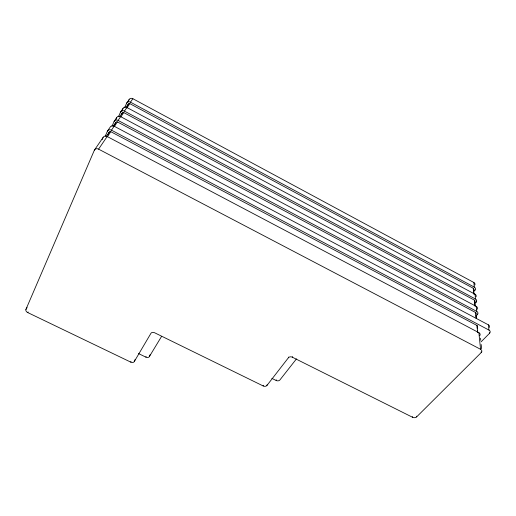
<?xml version="1.0" encoding="UTF-8"?>
<svg xmlns="http://www.w3.org/2000/svg" width="516" height="516" viewBox="0 0 516 516"><rect width="100%" height="100%" fill="white"/><g stroke="black" fill="none" stroke-linecap="round" stroke-linejoin="round"><path stroke-width="0.77" d="M481.151 351.86L481.222 352.57L416.651 416.883A2.915 2.025 3.4 0 1 412.613 417.302L412.613 416.586M479.693 335.742A3.135 2.322 -2.8 0 0 478.887 332.678L107.167 136.508A3.386 2.767 36.5 0 0 103.065 137.501L94.383 150.143L25.916 309.458A2.922 2.019 27.8 0 0 27.748 312.573L130.735 362.109A2.799 1.967 21.1 0 0 134.25 361.619L150.943 333.317A2.89 2.103 20.8 0 1 154.619 332.762L263.16 385.949A2.825 2.025 12.6 0 0 266.927 385.484L288.431 357.736A2.928 2.167 11 0 1 292.379 357.214L292.501 356.537M288.431 357.736L288.56 357.059M271.868 378.37L276.137 380.473L276.266 379.808M266.927 385.484L267.069 384.801M263.16 385.949L263.302 385.265M138.533 353.576L145.86 357.124A2.748 1.954 20.5 0 0 149.337 356.627L150.085 354.731M145.86 357.124L146.112 356.492M134.25 361.619L135.153 359.42M130.735 362.109L131.006 361.464M102.136 139.655L103.065 137.501M105.264 136.134L107.431 131.154L110.14 127.2A3.309 2.728 37.3 0 1 114.159 126.214L488.355 324.835A3.07 2.283 -3.8 0 1 489.374 327.447M107.902 135.037L109.192 132.083A1.335 1.097 36.9 0 1 110.811 131.69L476.939 325.448A1.238 0.922 -3.1 0 1 477.197 326.731L477.403 328.808M111.972 126.33L114.12 121.408L116.719 117.629A3.238 2.696 38 0 1 120.66 116.648L476.242 306.394A3.006 2.283 -3.8 0 1 477.023 309.4M115.797 119.725L116.719 117.629M114.546 125.278L115.842 122.324A1.309 1.084 37.7 0 1 117.429 121.931L475.668 312.548A1.213 0.916 -3.6 0 1 475.92 313.825M118.699 116.248L120.525 112.082L123.014 108.463A3.173 2.664 38.8 0 1 126.884 107.483L475.017 294.21A2.948 2.264 -4.3 0 1 476.023 296.797M121.718 111.411L123.014 108.463M121.563 114.449L122.208 112.985A1.277 1.071 38.5 0 1 123.769 112.591L474.443 300.157A1.187 0.909 -4.1 0 1 474.694 301.421L474.875 303.253M124.73 107.534L126.665 103.148L129.052 99.678A3.109 2.632 39.7 0 1 132.851 98.704L473.836 282.491A2.89 2.238 -4.8 0 1 474.83 285.051M128.407 101.13L129.052 99.678M127.336 106.231L128.31 104.032A1.251 1.058 39.3 0 1 129.839 103.645L473.262 288.25A1.167 0.897 -4.6 0 1 473.514 289.502L473.907 293.475M149.337 356.627L161.572 336.4M27.748 312.573L28.128 311.961M25.916 309.458L27.058 307.62M107.315 136.843L110.811 131.69M114.242 126.633L117.429 121.931M120.95 116.745L123.769 112.591M126.91 107.96L129.839 103.645M94.383 150.143A3.483 2.806 35.6 0 1 98.582 149.143L107.167 136.508M107.431 131.154A3.341 2.748 36.9 0 1 111.475 130.161L114.159 126.214M114.12 121.408A3.27 2.709 37.7 0 1 118.093 120.421L120.66 116.648M120.525 112.082A3.199 2.677 38.5 0 1 124.427 111.101L126.884 107.483M126.665 103.148A3.135 2.644 39.3 0 1 130.49 102.174L132.851 98.704M106.154 136.534L109.192 132.083M113.204 126.194L115.842 122.324M119.686 116.687L122.208 112.985M126.039 107.36L128.31 104.032M296.461 358.884L279.859 380.008A2.78 2.012 11.8 0 1 276.137 380.473M473.449 291.843L474.913 290.256L474.855 289.67M475.12 303.253L476.126 302.189L475.997 300.976M475.849 316.205L477.377 314.599L477.313 313.967M481.176 341.76L489.574 333.278L489.497 332.62M292.379 357.214L412.613 417.302M98.582 149.143L480.564 349.3A3.212 2.341 -2.3 0 1 481.222 352.57M111.475 130.161L488.968 330.085A3.096 2.29 -3.6 0 1 489.574 333.278M118.093 120.421L476.745 311.406A3.032 2.29 -3.6 0 1 477.377 314.599M124.427 111.101L475.5 299.028A2.967 2.27 -4.1 0 1 476.126 302.189M130.49 102.174L474.301 287.128A2.915 2.251 -4.6 0 1 474.913 290.256M488.355 324.835L488.968 330.085M480.538 338.264L480.751 340.321M481.176 344.482L481.609 348.693M473.836 282.491L474.301 287.128M475.017 294.21L475.5 299.028M476.242 306.394L476.745 311.406M478.887 332.678L480.564 349.3M473.946 293.92L473.991 294.365M474.965 304.169L475.146 306.014M476.01 314.773L476.391 318.604M477.558 330.375L477.764 332.478M473.262 288.25L473.811 293.765M474.443 300.157L475.023 306.059M475.668 312.548L476.274 318.688M476.939 325.448L477.616 332.304M416.651 416.167L416.651 416.883"/></g></svg>
